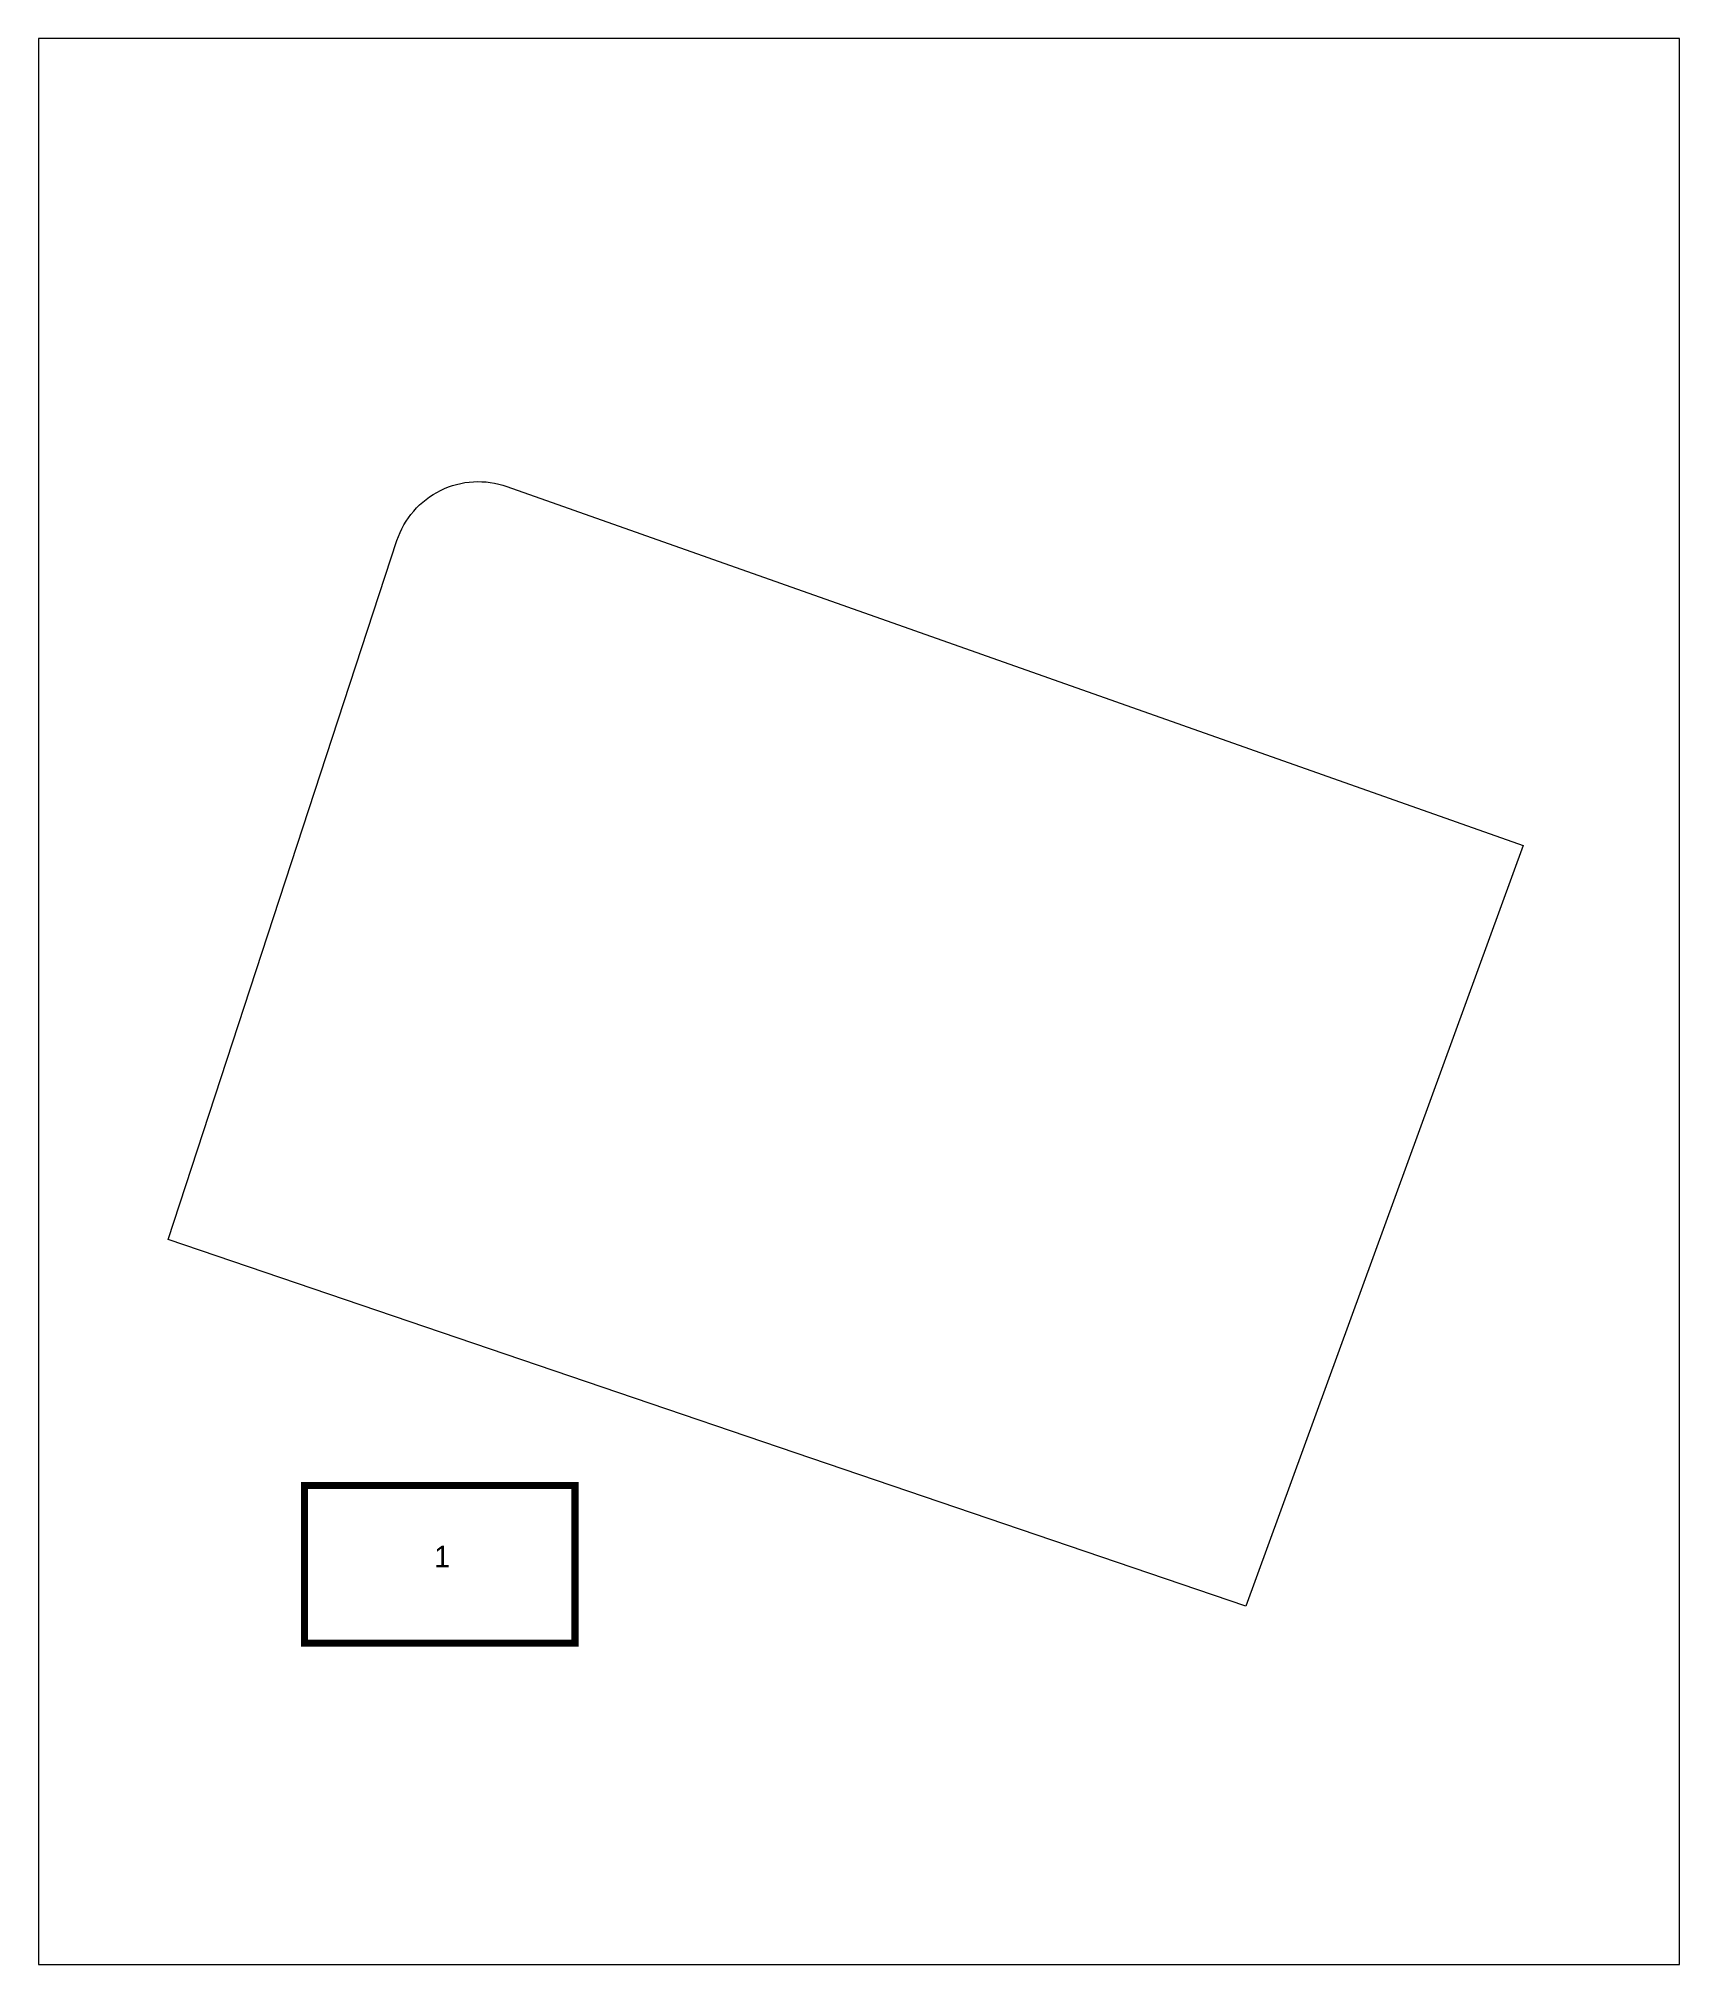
# Model space of a CAD drawing. Extents: x 186776.4 to 186833.9, y 654766.1 to 654833.6.
import ezdxf

# ---------------------------------------------------------------- set-up
doc = ezdxf.new("R2010")
doc.units = 0
doc.layers.add('hadpasa', color=255, linetype='Continuous')
doc.layers.add('pgvul1', color=253, linetype='Continuous')
doc.styles.add('style1', font='hebtxt.shx')

# ---------------------------------------------------------------- blocks, each defined once
blk = doc.blocks.new('hadpasa')
at = {"layer": 'hadpasa', "const_width": 0.25}
blk.add_lwpolyline([(-4.821, -2.883), (-4.821, 2.644), (4.655, 2.644), (4.655, -2.883)], close=True, dxfattribs=at)
at = {"style": 'style1', "flags": 1}
for tag, p in [('SIZE', (-0.385, 1.605)), ('SCALE', (-0.349, 0.675)), ('PAGES', (-0.32, -1.125))]:
    blk.add_attdef(tag, p, '', height=0.75, dxfattribs=at)
at = {"style": 'style1'}
blk.add_attdef('PAGE', (-0.278, -0.219), '', height=0.75, dxfattribs=at)

msp = doc.modelspace()

# ---------------------------------------------------------------- linework, layer by layer
at = {"layer": 'hadpasa', "lineweight": 0, "elevation": -0.1}
msp.add_lwpolyline([(186833.862, 654833.588), (186776.362, 654833.588), (186776.362, 654766.088), (186833.862, 654766.088)], close=True, dxfattribs=at)
at = {"layer": 'pgvul1', "lineweight": 0}
msp.add_lwpolyline([(186788.921, 654815.992, -0.420899), (186792.775, 654817.888), (186828.38, 654805.31), (186818.67, 654778.65), (186780.9, 654791.5)], format="xyb", close=True, dxfattribs=at)

# ---------------------------------------------------------------- block references
at = {"layer": 'hadpasa', "lineweight": 0}
msp.add_blockref('hadpasa', (186790.504, 654780.23), dxfattribs=at).add_auto_attribs({'PAGE': '1'})

doc.saveas('drawing.dxf')
